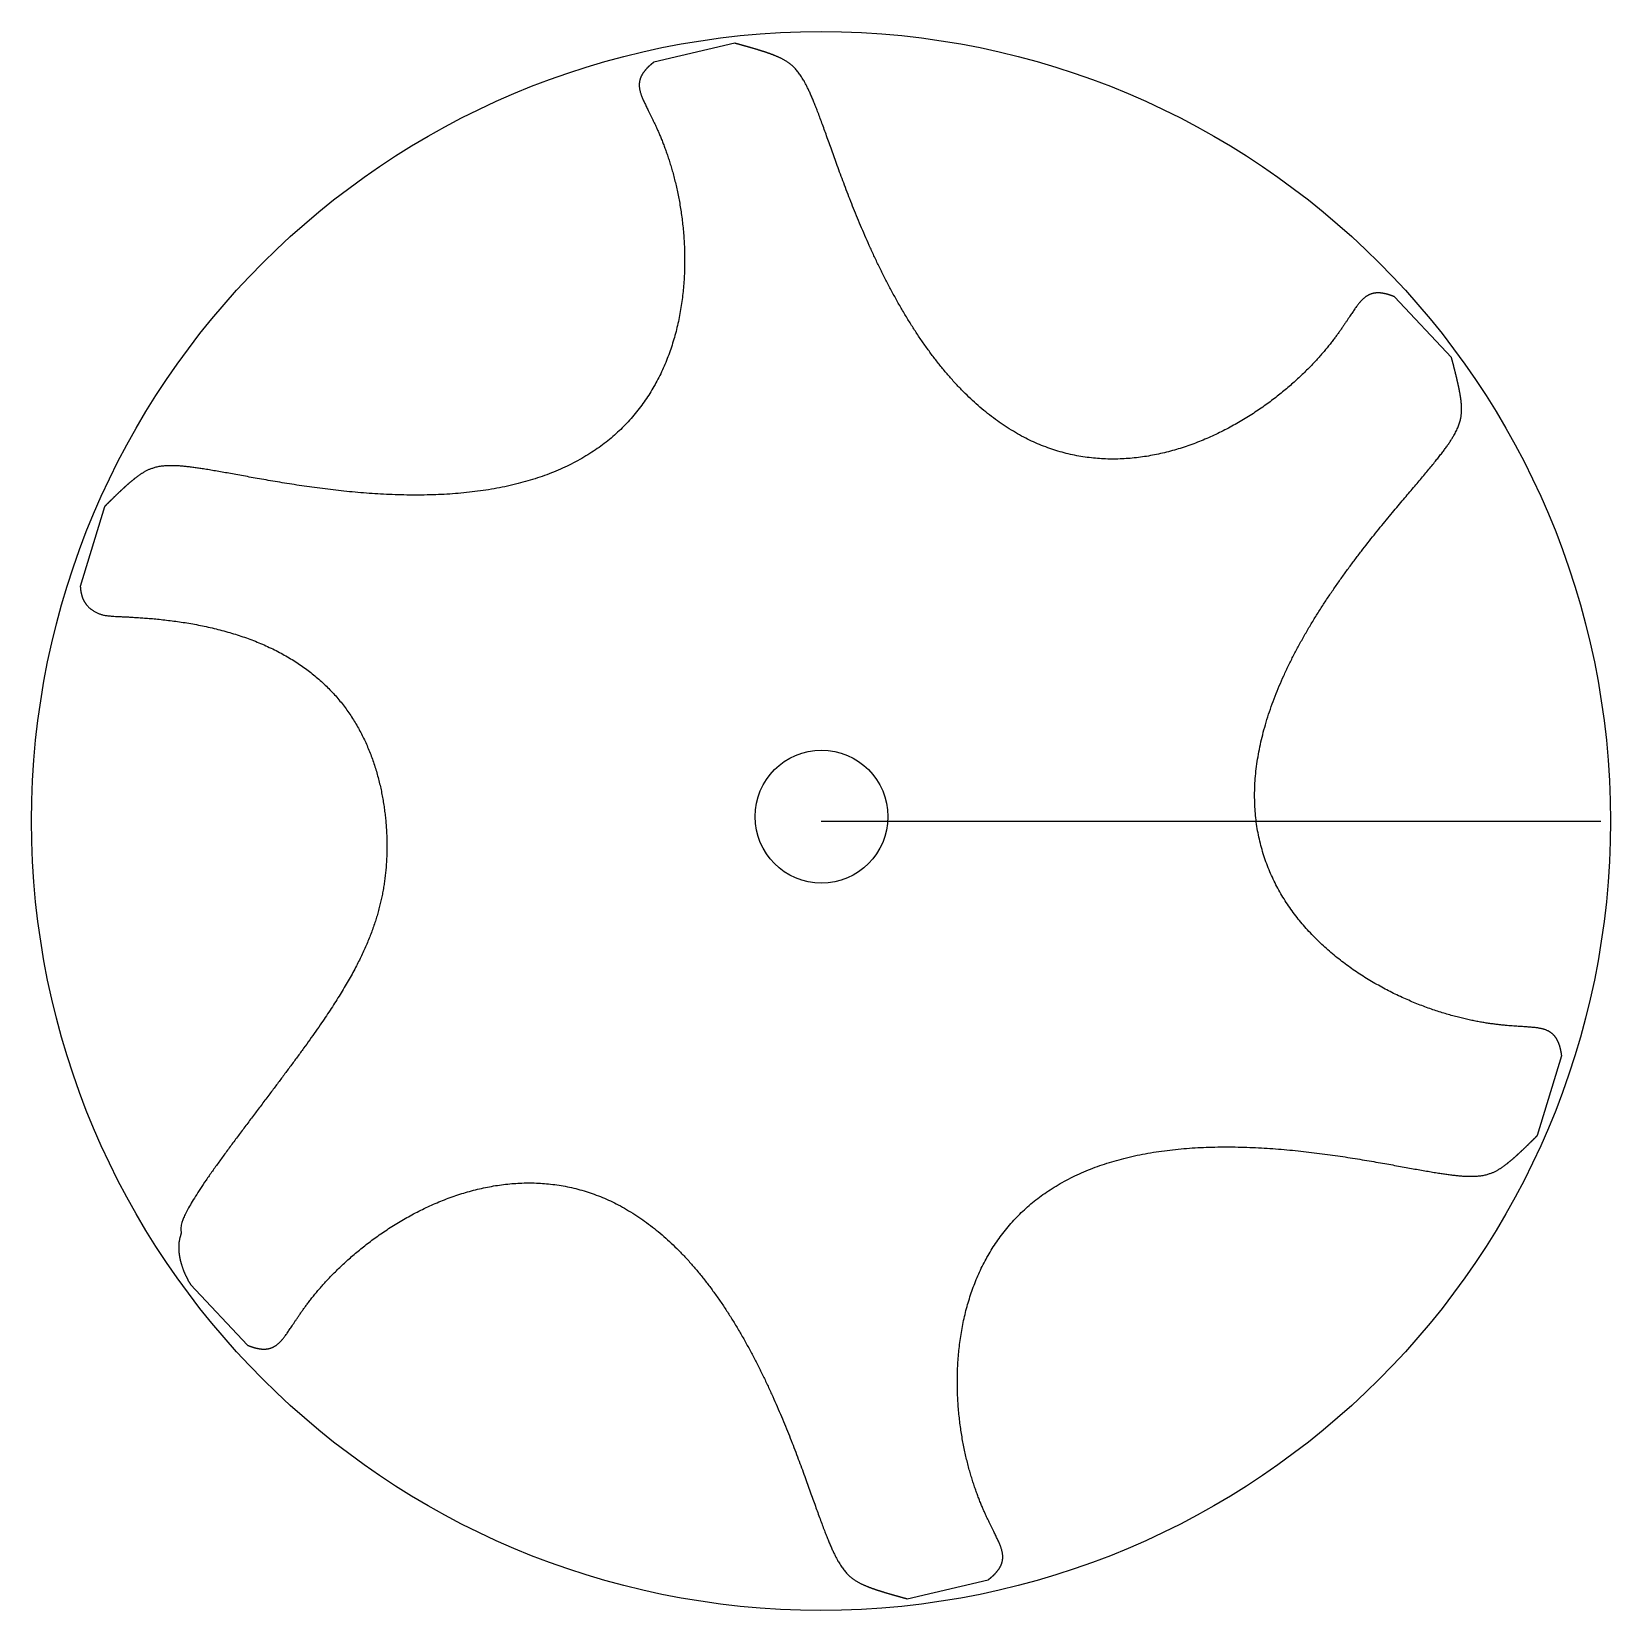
# Model space of a CAD drawing. Header units: millimetres. Extents: x 28.5 to 126, y -48.7 to 48.7.
import ezdxf

# ---------------------------------------------------------------- set-up
doc = ezdxf.new("R2010")
doc.units = ezdxf.units.MM
doc.layers.get('0').update_dxf_attribs({"linetype": 'CONTINUOUS'})

msp = doc.modelspace()

# ---------------------------------------------------------------- linework, layer by layer
for p, q in [((71.934, 47.982), (66.937, 46.813)), ((116.145, 28.595), (112.635, 32.338)), ((33.038, 19.387), (31.552, 14.475)), ((30.821, 14.707), (30.821, 14.707)), ((77.25, 0), (125.359, 0)), ((121.462, -19.387), (122.948, -14.475)), ((38.355, -28.595), (41.865, -32.338)), ((82.566, -47.982), (87.563, -46.813))]:
    msp.add_line(p, q)
for centre, radius in [((77.25, 0), 48.703), ((77.28, 0.269), 4.1)]:
    msp.add_circle(centre, radius)
for points in [[(112.635, 32.338), (112.466, 32.409), (112.142, 32.526), (111.702, 32.622), (111.202, 32.595), (110.702, 32.298), (110.249, 31.727), (109.712, 30.874), (108.947, 29.746), (107.83, 28.381), (106.301, 26.869), (104.362, 25.344), (102.062, 23.961), (99.483, 22.884), (96.729, 22.266), (93.915, 22.235), (91.154, 22.875), (88.543, 24.208), (86.153, 26.177), (84.03, 28.657), (82.196, 31.482), (80.653, 34.457), (79.388, 37.383), (78.371, 40.073), (77.562, 42.374), (76.909, 44.183), (76.355, 45.47), (75.835, 46.3), (75.287, 46.807), (74.655, 47.141), (73.902, 47.417), (73.187, 47.635), (72.586, 47.806), (72.156, 47.923), (71.934, 47.982)], [(66.937, 46.813), (66.791, 46.702), (66.528, 46.481), (66.224, 46.147), (65.998, 45.701), (66.005, 45.119), (66.273, 44.442), (66.743, 43.55), (67.338, 42.323), (67.961, 40.673), (68.506, 38.594), (68.858, 36.152), (68.905, 33.468), (68.549, 30.696), (67.707, 28.002), (66.327, 25.55), (64.392, 23.478), (61.932, 21.884), (59.032, 20.799), (55.822, 20.2), (52.459, 20.024), (49.111, 20.176), (45.945, 20.543), (43.106, 21.007), (40.709, 21.457), (38.815, 21.796), (37.424, 21.96), (36.445, 21.925), (35.732, 21.704), (35.128, 21.323), (34.511, 20.809), (33.965, 20.299), (33.517, 19.864), (33.201, 19.55), (33.038, 19.387)], [(122.948, -14.475), (122.925, -14.293), (122.864, -13.955), (122.728, -13.525), (122.454, -13.106), (121.947, -12.821), (121.227, -12.715), (120.219, -12.676), (118.859, -12.577), (117.119, -12.292), (115.045, -11.724), (112.755, -10.808), (110.407, -9.508), (108.184, -7.812), (106.272, -5.736), (104.839, -3.315), (104.012, -0.604), (103.861, 2.324), (104.371, 5.378), (105.458, 8.457), (106.987, 11.458), (108.792, 14.281), (110.693, 16.84), (112.515, 19.066), (114.103, 20.917), (115.343, 22.387), (116.181, 23.51), (116.64, 24.375), (116.805, 25.103), (116.778, 25.817), (116.64, 26.608), (116.472, 27.336), (116.319, 27.942), (116.205, 28.373), (116.145, 28.595)], [(31.552, 14.475), (31.562, 14.299), (31.604, 13.97), (31.733, 13.553), (32.034, 13.136), (32.61, 12.803), (33.034, 12.656), (33.738, 12.619), (35.325, 12.565), (37.921, 12.328), (40.754, 11.742), (43.484, 10.737), (45.839, 9.299), (47.713, 7.466), (49.075, 5.315), (49.962, 2.949), (50.434, 0.483), (50.551, -1.953), (50.327, -4.275), (49.738, -6.525), (48.753, -8.789), (47.353, -11.172), (45.567, -13.75), (43.477, -16.536), (41.282, -19.419), (39.247, -22.17), (37.9, -24.276), (37.668, -25.185), (37.841, -25.399), (37.693, -25.609), (37.548, -26.295), (37.68, -27.157), (37.948, -27.872), (38.206, -28.353), (38.355, -28.595)], [(87.563, -46.813), (87.709, -46.702), (87.972, -46.481), (88.276, -46.147), (88.502, -45.701), (88.495, -45.119), (88.227, -44.442), (87.757, -43.55), (87.162, -42.323), (86.539, -40.673), (85.994, -38.594), (85.642, -36.152), (85.595, -33.468), (85.951, -30.696), (86.793, -28.002), (88.173, -25.55), (90.108, -23.478), (92.568, -21.884), (95.468, -20.799), (98.678, -20.2), (102.041, -20.024), (105.389, -20.176), (108.555, -20.543), (111.394, -21.007), (113.791, -21.457), (115.685, -21.796), (117.076, -21.96), (118.055, -21.925), (118.768, -21.704), (119.372, -21.323), (119.989, -20.809), (120.535, -20.299), (120.983, -19.864), (121.299, -19.55), (121.462, -19.387)], [(41.865, -32.338), (42.034, -32.409), (42.358, -32.526), (42.798, -32.622), (43.298, -32.595), (43.798, -32.298), (44.251, -31.727), (44.788, -30.874), (45.553, -29.746), (46.67, -28.381), (48.199, -26.869), (50.138, -25.344), (52.438, -23.961), (55.017, -22.884), (57.771, -22.266), (60.585, -22.235), (63.346, -22.875), (65.957, -24.208), (68.347, -26.177), (70.47, -28.657), (72.304, -31.482), (73.847, -34.457), (75.112, -37.383), (76.129, -40.073), (76.938, -42.374), (77.591, -44.183), (78.145, -45.47), (78.665, -46.3), (79.213, -46.807), (79.845, -47.141), (80.598, -47.417), (81.313, -47.635), (81.914, -47.806), (82.344, -47.923), (82.566, -47.982)]]:
    msp.add_open_spline(points, degree=5)

doc.saveas('drawing.dxf')
